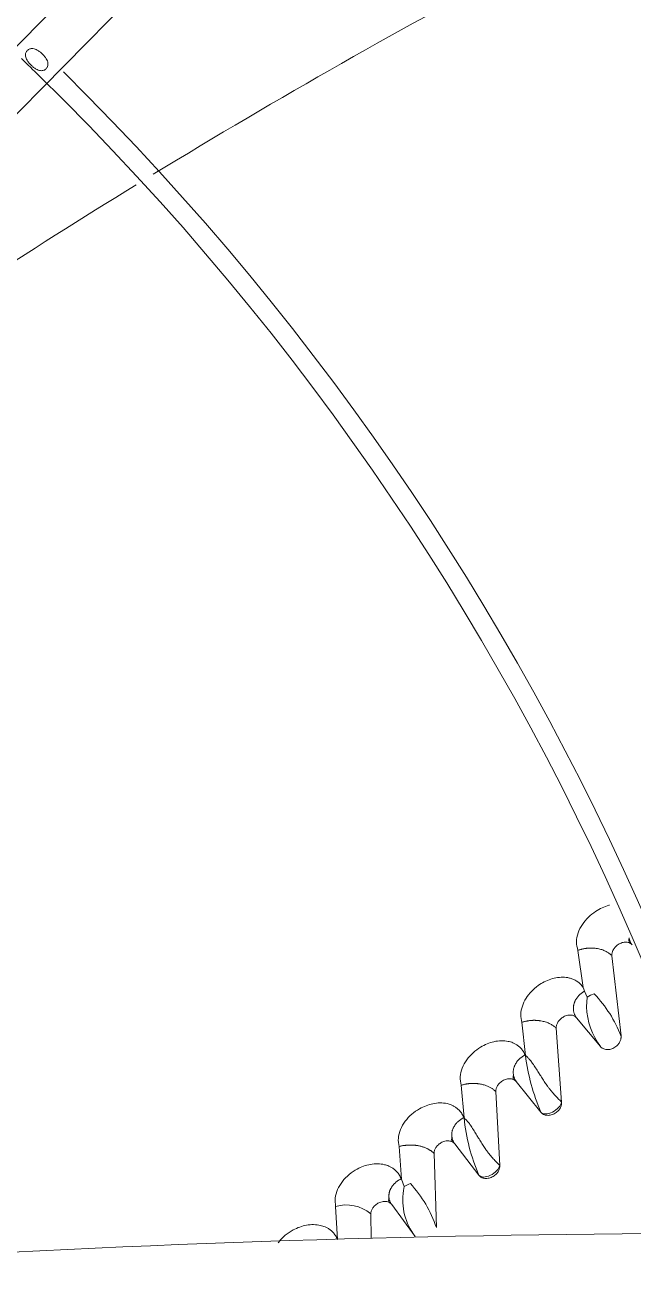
# Model space of a CAD drawing. Header units: millimetres. Extents: x 113490 to 142599, y -20467 to 115.
# Drawn here: x 135107.7 to 135184.6, y -10194.2 to -10037 of the extents above; entities that cross this region are included whole.
import ezdxf

# ---------------------------------------------------------------- set-up
doc = ezdxf.new("R2010")
doc.units = ezdxf.units.MM
doc.layers.add('DV3_0', color=7, linetype='Continuous')

msp = doc.modelspace()

# ---------------------------------------------------------------- linework, layer by layer
at = {"layer": 'DV3_0', "color": 7, "linetype": 'Continuous', "lineweight": 15}
for p, q in [((135183.36, -9961.9), (135030.62, -10116.79)), ((135034.94, -10120.95), (135187.66, -9966.08)), ((135177.63, -10154.07), (135178.3, -10158.75)), ((135181.94, -10154.75), (135183.09, -10164.89)), ((135178.79, -10159.97), (135178.46, -10159.22)), ((135179.24, -10159.75), (135179.71, -10159.58)), ((135178.74, -10161.21), (135178.79, -10159.97)), ((135178.79, -10159.97), (135179.24, -10159.75)), ((135180.5, -10166.23), (135177.46, -10162.59)), ((135170.55, -10163.16), (135171, -10167.35)), ((135174.89, -10163.92), (135175.57, -10173.27)), ((135171, -10167.35), (135170.95, -10167.28)), ((135162.85, -10171.12), (135163.23, -10175.25)), ((135167.25, -10171.93), (135167.74, -10181.28)), ((135172.96, -10174.54), (135169.84, -10170.65)), ((135163.23, -10175.25), (135163.2, -10175.21)), ((135155, -10178.88), (135155.3, -10183.01)), ((135159.43, -10179.75), (135159.73, -10189.1)), ((135165.1, -10182.49), (135162.05, -10178.53)), ((135155.3, -10183.01), (135155.27, -10182.97)), ((135155.64, -10183.94), (135155.3, -10183.01)), ((135155.56, -10184.44), (135155.64, -10183.94)), ((135155.64, -10183.94), (135155.99, -10183.75)), ((135155.99, -10183.75), (135156.26, -10183.62)), ((135156.26, -10183.62), (135156.44, -10183.55)), ((135157.05, -10190.26), (135154.08, -10186.21)), ((135146.98, -10186.44), (135147.21, -10190.61)), ((135151.43, -10187.38), (135151.46, -10190.48))]:
    msp.add_line(p, q, dxfattribs=at)
for centre, radius, start, end in [((134869.24, -10288.99), 551.5, 15.4775, 74.5225), ((135578.25, -10800.46), 872.22, 114.12782, 121.39321), ((134869.24, -10288.99), 343.5, 45.622, 46.146), ((134869.24, -10288.99), 346, 316.5062, 45.3204), ((134869.24, -10288.99), 343.5, 315.6512, 45.622), ((135578.25, -10800.46), 872.22, 121.56134, 127.88902), ((135185.09, -10152.78), 0.996, 164.4286, 200.7731), ((135172.67, -10160.95), 6.04, 16.651, 21.4082), ((135168.36, -10170.54), 15.77, 20.989, 44.0203), ((135187.15, -10161.08), 8.41, 180.9081, 217.7819), ((135197.09, -10164.11), 26.29, 187.0764, 203.3625), ((135170.33, -10170.09), 0.885, 161.2275, 200.8008), ((135188.82, -10172.51), 25.74, 186.1174, 202.8222), ((135162.5, -10177.97), 0.845, 159.536, 201.092), ((135163.06, -10185.62), 7.59, 171.042, 217.6939), ((135145.13, -10193.99), 15.39, 18.5208, 42.7185), ((135148.33, -10191.08), 4.83, 50.0895, 106.1879), ((135154.48, -10185.66), 0.795, 157.3992, 201.2102), ((135199.61, -12030.74), 1840.9, 90.07296, 93.56963)]:
    msp.add_arc(centre, radius, start, end, dxfattribs=at)
for points, knots in [([(135107.96, -10040.27), (135108.01, -10040.23), (135108.1, -10040.14), (135108.34, -10040.03), (135108.74, -10039.99), (135109.17, -10040.17), (135109.56, -10040.43), (135109.87, -10040.71), (135110.15, -10041.01), (135110.42, -10041.38), (135110.6, -10041.81), (135110.57, -10042.2), (135110.46, -10042.44), (135110.38, -10042.53), (135110.34, -10042.57)], [0, 0, 0, 0, 0.040471, 0.081926, 0.180876, 0.319892, 0.408079, 0.503208, 0.597701, 0.68481, 0.821378, 0.918632, 0.959731, 1, 1, 1, 1]), ([(135110.34, -10042.57), (135110.3, -10042.61), (135110.21, -10042.7), (135109.97, -10042.81), (135109.57, -10042.85), (135109.14, -10042.67), (135108.75, -10042.4), (135108.44, -10042.13), (135108.16, -10041.83), (135107.89, -10041.45), (135107.7, -10041.03), (135107.73, -10040.64), (135107.84, -10040.4), (135107.92, -10040.31), (135107.96, -10040.27)], [0, 0, 0, 0, 0.040443, 0.081793, 0.180216, 0.319289, 0.407802, 0.503208, 0.598506, 0.68594, 0.822069, 0.918689, 0.959722, 1, 1, 1, 1]), ([(135181.65, -10148.34), (135181.62, -10148.35), (135181.01, -10148.51), (135180.05, -10148.95), (135178.93, -10149.85), (135178.15, -10150.78), (135177.61, -10151.86), (135177.37, -10153.01), (135177.54, -10153.71), (135177.63, -10154.07)], [0.3922784, 0.3922784, 0.3922784, 0.3922784, 0.3989376, 0.5409153, 0.6281958, 0.718865, 0.8114508, 0.9049035, 1, 1, 1, 1]), ([(135184.49, -10153.36), (135184.48, -10153.34), (135184.44, -10153.3), (135184.38, -10153.25), (135184.32, -10153.2), (135184.25, -10153.16), (135184.14, -10153.1), (135183.98, -10153.05), (135183.75, -10153.02), (135183.5, -10153.03), (135183.15, -10153.1), (135182.73, -10153.31), (135182.38, -10153.61), (135182.18, -10153.88), (135182.07, -10154.06), (135182, -10154.25), (135181.95, -10154.42), (135181.93, -10154.59), (135181.94, -10154.7), (135181.94, -10154.75)], [0, 0, 0, 0, 0.024678, 0.049276, 0.073933, 0.098788, 0.123975, 0.189522, 0.256186, 0.326612, 0.39802, 0.544943, 0.686929, 0.745909, 0.804137, 0.854279, 0.903786, 0.952122, 1, 1, 1, 1]), ([(135184.11, -10152.47), (135184.12, -10152.51), (135184.13, -10152.58), (135184.16, -10152.7), (135184.2, -10152.81), (135184.24, -10152.93), (135184.29, -10153.04), (135184.35, -10153.15), (135184.42, -10153.26), (135184.47, -10153.33), (135184.49, -10153.36)], [0.7367221, 0.7367221, 0.7367221, 0.7367221, 0.7643288, 0.7978965, 0.8315165, 0.8651746, 0.8988591, 0.9325612, 0.9662753, 1, 1, 1, 1]), ([(135177.63, -10154.07), (135177.68, -10154.05), (135177.79, -10154.01), (135177.95, -10153.96), (135178.1, -10153.92), (135178.25, -10153.88), (135178.4, -10153.85), (135178.54, -10153.83), (135178.67, -10153.81), (135178.79, -10153.8), (135178.91, -10153.78), (135179.02, -10153.78), (135179.12, -10153.77), (135179.22, -10153.77), (135179.3, -10153.77), (135179.39, -10153.77), (135179.46, -10153.77), (135179.53, -10153.77), (135179.59, -10153.78), (135179.64, -10153.78), (135179.68, -10153.79), (135179.72, -10153.79), (135179.75, -10153.79), (135179.78, -10153.8), (135179.79, -10153.8), (135179.91, -10153.81), (135180.12, -10153.84), (135180.41, -10153.9), (135180.67, -10153.97), (135180.91, -10154.06), (135181.13, -10154.16), (135181.33, -10154.27), (135181.51, -10154.38), (135181.67, -10154.5), (135181.81, -10154.63), (135181.9, -10154.71), (135181.94, -10154.75)], [0, 0, 0, 0, 0.034452, 0.067384, 0.098837, 0.12884, 0.157416, 0.18458, 0.210346, 0.234722, 0.257714, 0.279327, 0.299562, 0.318421, 0.335903, 0.352008, 0.366734, 0.380078, 0.392038, 0.402612, 0.411796, 0.419587, 0.425984, 0.430984, 0.434584, 0.436784, 0.502175, 0.565322, 0.626349, 0.685335, 0.742342, 0.797432, 0.850666, 0.902117, 0.951866, 1, 1, 1, 1]), ([(135178.3, -10158.75), (135178.19, -10158.61), (135177.99, -10158.34), (135177.61, -10158.02), (135177.21, -10157.78), (135176.78, -10157.61), (135176.36, -10157.51), (135175.52, -10157.41), (135174.19, -10157.6), (135172.76, -10158.34), (135171.73, -10159.23), (135171.04, -10160.11), (135170.56, -10161.11), (135170.34, -10162.18), (135170.48, -10162.83), (135170.55, -10163.16)], [0, 0, 0, 0, 0.049007, 0.095446, 0.139468, 0.181114, 0.22038, 0.257178, 0.405723, 0.54922, 0.63594, 0.72517, 0.815746, 0.907169, 1, 1, 1, 1]), ([(135178.46, -10159.22), (135178.42, -10159.24), (135178.33, -10159.29), (135178.22, -10159.37), (135178.1, -10159.46), (135177.99, -10159.54), (135177.89, -10159.64), (135177.79, -10159.73), (135177.69, -10159.83), (135177.61, -10159.94), (135177.53, -10160.05), (135177.45, -10160.16), (135177.38, -10160.27), (135177.32, -10160.38), (135177.26, -10160.5), (135177.21, -10160.62), (135177.17, -10160.74), (135177.13, -10160.86), (135177.1, -10160.98), (135177.08, -10161.1), (135177.07, -10161.22), (135177.06, -10161.34), (135177.06, -10161.47), (135177.07, -10161.59), (135177.08, -10161.71), (135177.11, -10161.82), (135177.13, -10161.94), (135177.17, -10162.06), (135177.21, -10162.17), (135177.26, -10162.28), (135177.32, -10162.38), (135177.38, -10162.49), (135177.43, -10162.56), (135177.46, -10162.59)], [0, 0, 0, 0, 0.030377, 0.060748, 0.091153, 0.121627, 0.152197, 0.182886, 0.213712, 0.244687, 0.275822, 0.307124, 0.338597, 0.370244, 0.402069, 0.434073, 0.466259, 0.49863, 0.531186, 0.563923, 0.596832, 0.6299, 0.663115, 0.69646, 0.729919, 0.763477, 0.797117, 0.830824, 0.864585, 0.89839, 0.93223, 0.9661, 1, 1, 1, 1]), ([(135177.46, -10162.59), (135177.43, -10162.56), (135177.39, -10162.52), (135177.32, -10162.45), (135177.23, -10162.4), (135177.11, -10162.33), (135176.94, -10162.27), (135176.71, -10162.24), (135176.47, -10162.25), (135176.12, -10162.32), (135175.71, -10162.51), (135175.36, -10162.81), (135175.15, -10163.06), (135175.05, -10163.24), (135174.97, -10163.42), (135174.92, -10163.59), (135174.89, -10163.76), (135174.89, -10163.87), (135174.89, -10163.92)], [0, 0, 0, 0, 0.031145, 0.062218, 0.093482, 0.125195, 0.191206, 0.258243, 0.328679, 0.399965, 0.545868, 0.68677, 0.745639, 0.803769, 0.854012, 0.903665, 0.952, 1, 1, 1, 1]), ([(135170.55, -10163.16), (135170.6, -10163.14), (135170.71, -10163.11), (135170.88, -10163.06), (135171.04, -10163.03), (135171.2, -10163), (135171.35, -10162.97), (135171.49, -10162.95), (135171.62, -10162.94), (135171.75, -10162.92), (135171.87, -10162.92), (135171.99, -10162.91), (135172.09, -10162.91), (135172.19, -10162.91), (135172.28, -10162.91), (135172.37, -10162.92), (135172.44, -10162.92), (135172.51, -10162.93), (135172.57, -10162.93), (135172.63, -10162.94), (135172.67, -10162.94), (135172.71, -10162.95), (135172.74, -10162.95), (135172.77, -10162.96), (135172.79, -10162.96), (135172.9, -10162.97), (135173.1, -10163.01), (135173.38, -10163.07), (135173.64, -10163.15), (135173.88, -10163.24), (135174.1, -10163.34), (135174.29, -10163.45), (135174.47, -10163.56), (135174.63, -10163.68), (135174.77, -10163.8), (135174.85, -10163.88), (135174.89, -10163.92)], [0, 0, 0, 0, 0.035479, 0.069398, 0.101793, 0.132694, 0.162122, 0.190094, 0.21662, 0.241709, 0.265367, 0.287598, 0.308404, 0.327787, 0.345745, 0.36228, 0.377388, 0.391068, 0.403318, 0.414135, 0.423517, 0.431461, 0.437964, 0.443025, 0.446641, 0.448812, 0.512732, 0.574463, 0.634121, 0.691792, 0.747544, 0.801444, 0.853561, 0.903971, 0.952755, 1, 1, 1, 1]), ([(135170.95, -10167.28), (135170.88, -10167.12), (135170.73, -10166.82), (135170.43, -10166.44), (135170.1, -10166.14), (135169.76, -10165.91), (135169.43, -10165.75), (135169.11, -10165.64), (135168.35, -10165.45), (135167.03, -10165.49), (135165.49, -10166.13), (135164.34, -10166.98), (135163.53, -10167.89), (135162.95, -10168.94), (135162.67, -10170.07), (135162.79, -10170.77), (135162.85, -10171.12)], [0, 0, 0, 0, 0.047036, 0.090401, 0.130202, 0.166503, 0.199277, 0.228461, 0.253972, 0.401518, 0.541059, 0.630182, 0.721571, 0.813945, 0.906561, 1, 1, 1, 1]), ([(135183.09, -10164.89), (135183.09, -10164.92), (135183.1, -10164.99), (135183.1, -10165.08), (135183.09, -10165.18), (135183.07, -10165.29), (135183.03, -10165.44), (135182.93, -10165.68), (135182.77, -10165.93), (135182.54, -10166.16), (135182.32, -10166.33), (135182.07, -10166.46), (135181.81, -10166.56), (135181.54, -10166.61), (135181.29, -10166.61), (135181.04, -10166.57), (135180.85, -10166.5), (135180.7, -10166.42), (135180.59, -10166.34), (135180.53, -10166.27), (135180.5, -10166.23)], [0, 0, 0, 0, 0.028178, 0.055352, 0.08164, 0.107171, 0.153927, 0.201767, 0.313928, 0.380235, 0.452708, 0.523632, 0.595246, 0.666832, 0.737628, 0.806405, 0.87473, 0.917481, 0.959025, 1, 1, 1, 1]), ([(135170.95, -10167.28), (135170.91, -10167.31), (135170.82, -10167.35), (135170.7, -10167.43), (135170.58, -10167.51), (135170.46, -10167.6), (135170.35, -10167.69), (135170.24, -10167.78), (135170.14, -10167.88), (135170.05, -10167.99), (135169.96, -10168.09), (135169.88, -10168.2), (135169.81, -10168.32), (135169.74, -10168.43), (135169.68, -10168.55), (135169.62, -10168.67), (135169.58, -10168.79), (135169.54, -10168.91), (135169.5, -10169.03), (135169.48, -10169.15), (135169.46, -10169.28), (135169.45, -10169.4), (135169.45, -10169.52), (135169.46, -10169.64), (135169.47, -10169.76), (135169.49, -10169.88), (135169.52, -10170), (135169.55, -10170.11), (135169.59, -10170.23), (135169.64, -10170.34), (135169.7, -10170.45), (135169.77, -10170.55), (135169.81, -10170.62), (135169.84, -10170.65)], [0, 0, 0, 0, 0.03062, 0.061208, 0.091809, 0.122459, 0.153186, 0.184014, 0.214963, 0.246044, 0.277269, 0.308645, 0.340177, 0.371867, 0.403719, 0.435736, 0.46792, 0.500276, 0.532804, 0.565501, 0.598358, 0.631363, 0.664502, 0.69776, 0.73112, 0.764565, 0.798081, 0.831652, 0.865266, 0.898913, 0.932586, 0.966281, 1, 1, 1, 1]), ([(135171, -10167.35), (135171.04, -10167.38), (135171.12, -10167.45), (135171.24, -10167.56), (135171.36, -10167.68), (135171.47, -10167.81), (135171.66, -10168.03), (135171.94, -10168.4), (135172.28, -10168.93), (135172.62, -10169.46), (135172.89, -10169.89), (135173.15, -10170.31), (135173.43, -10170.74), (135173.74, -10171.18), (135174, -10171.52), (135174.22, -10171.79), (135174.43, -10172.05), (135174.65, -10172.29), (135174.85, -10172.51), (135175.05, -10172.72), (135175.24, -10172.92), (135175.42, -10173.1), (135175.52, -10173.21), (135175.57, -10173.27)], [0, 0, 0, 0, 0.022443, 0.045639, 0.06962, 0.094413, 0.12004, 0.191521, 0.285248, 0.377064, 0.444002, 0.485838, 0.570203, 0.643535, 0.688385, 0.731167, 0.772156, 0.811664, 0.850038, 0.887652, 0.924906, 0.962214, 1, 1, 1, 1]), ([(135169.84, -10170.65), (135169.82, -10170.63), (135169.78, -10170.58), (135169.7, -10170.51), (135169.62, -10170.46), (135169.5, -10170.39), (135169.33, -10170.33), (135169.1, -10170.29), (135168.86, -10170.29), (135168.51, -10170.36), (135168.09, -10170.54), (135167.74, -10170.82), (135167.53, -10171.08), (135167.42, -10171.25), (135167.33, -10171.43), (135167.28, -10171.6), (135167.25, -10171.77), (135167.25, -10171.88), (135167.25, -10171.93)], [0, 0, 0, 0, 0.031241, 0.062418, 0.093791, 0.125616, 0.19178, 0.258934, 0.329339, 0.400547, 0.545932, 0.686248, 0.74507, 0.803167, 0.853519, 0.903304, 0.951794, 1, 1, 1, 1]), ([(135162.85, -10171.12), (135162.91, -10171.1), (135163.01, -10171.07), (135163.18, -10171.03), (135163.33, -10171), (135163.48, -10170.97), (135163.63, -10170.95), (135163.77, -10170.93), (135163.9, -10170.91), (135164.03, -10170.9), (135164.15, -10170.9), (135164.27, -10170.89), (135164.37, -10170.89), (135164.47, -10170.89), (135164.57, -10170.89), (135164.65, -10170.9), (135164.73, -10170.9), (135164.8, -10170.91), (135164.87, -10170.91), (135164.93, -10170.92), (135164.98, -10170.93), (135165.03, -10170.93), (135165.07, -10170.94), (135165.1, -10170.94), (135165.13, -10170.95), (135165.15, -10170.95), (135165.16, -10170.95), (135165.25, -10170.97), (135165.42, -10171), (135165.66, -10171.05), (135165.88, -10171.12), (135166.09, -10171.19), (135166.28, -10171.27), (135166.46, -10171.35), (135166.62, -10171.44), (135166.77, -10171.53), (135166.91, -10171.63), (135167.03, -10171.73), (135167.14, -10171.83), (135167.21, -10171.9), (135167.25, -10171.93)], [0, 0, 0, 0, 0.033907, 0.066422, 0.097575, 0.127386, 0.155873, 0.183049, 0.208925, 0.233507, 0.256801, 0.278813, 0.299544, 0.318996, 0.337171, 0.354069, 0.369688, 0.384029, 0.39709, 0.408869, 0.419364, 0.428572, 0.436492, 0.443121, 0.448458, 0.4525, 0.455247, 0.456697, 0.509325, 0.560446, 0.61013, 0.658427, 0.705382, 0.751036, 0.795428, 0.8386, 0.880596, 0.921463, 0.961247, 1, 1, 1, 1]), ([(135163.2, -10175.21), (135163.13, -10175.04), (135162.98, -10174.73), (135162.68, -10174.33), (135162.35, -10174.03), (135162.01, -10173.8), (135161.68, -10173.64), (135161.37, -10173.52), (135160.62, -10173.32), (135159.31, -10173.33), (135157.75, -10173.94), (135156.58, -10174.76), (135155.74, -10175.66), (135155.15, -10176.7), (135154.84, -10177.83), (135154.94, -10178.53), (135155, -10178.88)], [0, 0, 0, 0, 0.048342, 0.092635, 0.132982, 0.169436, 0.201959, 0.230483, 0.25492, 0.402152, 0.540605, 0.6308, 0.722713, 0.815102, 0.90736, 1, 1, 1, 1]), ([(135175.57, -10173.27), (135175.57, -10173.3), (135175.58, -10173.35), (135175.57, -10173.44), (135175.57, -10173.52), (135175.55, -10173.64), (135175.51, -10173.78), (135175.43, -10173.96), (135175.32, -10174.14), (135175.12, -10174.4), (135174.85, -10174.63), (135174.53, -10174.8), (135174.27, -10174.88), (135174, -10174.93), (135173.74, -10174.93), (135173.5, -10174.89), (135173.31, -10174.82), (135173.16, -10174.73), (135173.05, -10174.64), (135172.99, -10174.57), (135172.96, -10174.54)], [0, 0, 0, 0, 0.024042, 0.048168, 0.072506, 0.097179, 0.146572, 0.196318, 0.25187, 0.30816, 0.446127, 0.517252, 0.58906, 0.661781, 0.733631, 0.802402, 0.870886, 0.914714, 0.957535, 1, 1, 1, 1]), ([(135175.57, -10173.27), (135175.53, -10173.46), (135175.4, -10173.7), (135174.98, -10174.14), (135174.7, -10174.36), (135174.12, -10174.66), (135173.81, -10174.75), (135173.29, -10174.76), (135173.08, -10174.69), (135172.96, -10174.54)], [0, 0, 0, 0, 0.25, 0.25, 0.5, 0.5, 0.75, 0.75, 1, 1, 1, 1]), ([(135163.2, -10175.21), (135163.16, -10175.23), (135163.07, -10175.28), (135162.94, -10175.35), (135162.82, -10175.43), (135162.7, -10175.52), (135162.59, -10175.6), (135162.48, -10175.7), (135162.38, -10175.8), (135162.29, -10175.9), (135162.2, -10176), (135162.12, -10176.11), (135162.04, -10176.22), (135161.97, -10176.33), (135161.91, -10176.45), (135161.85, -10176.57), (135161.8, -10176.68), (135161.76, -10176.8), (135161.73, -10176.92), (135161.7, -10177.05), (135161.68, -10177.17), (135161.67, -10177.29), (135161.67, -10177.41), (135161.67, -10177.53), (135161.69, -10177.65), (135161.7, -10177.77), (135161.73, -10177.88), (135161.77, -10178), (135161.81, -10178.11), (135161.86, -10178.22), (135161.91, -10178.32), (135161.98, -10178.43), (135162.02, -10178.49), (135162.05, -10178.53)], [0, 0, 0, 0, 0.030718, 0.061403, 0.092096, 0.122834, 0.153646, 0.184553, 0.215574, 0.246721, 0.278005, 0.309431, 0.341004, 0.372728, 0.404604, 0.436635, 0.468824, 0.501175, 0.53369, 0.566365, 0.599192, 0.632159, 0.665253, 0.698458, 0.731759, 0.76514, 0.798585, 0.83208, 0.865614, 0.899177, 0.932763, 0.966369, 1, 1, 1, 1]), ([(135163.23, -10175.25), (135163.27, -10175.28), (135163.35, -10175.35), (135163.46, -10175.47), (135163.58, -10175.59), (135163.7, -10175.73), (135163.89, -10175.95), (135164.16, -10176.34), (135164.5, -10176.88), (135164.83, -10177.42), (135165.09, -10177.86), (135165.35, -10178.29), (135165.63, -10178.73), (135165.93, -10179.18), (135166.19, -10179.52), (135166.4, -10179.8), (135166.61, -10180.05), (135166.82, -10180.29), (135167.03, -10180.52), (135167.22, -10180.73), (135167.41, -10180.93), (135167.59, -10181.11), (135167.69, -10181.22), (135167.74, -10181.28)], [0, 0, 0, 0, 0.022637, 0.046049, 0.070267, 0.095318, 0.121227, 0.193346, 0.288378, 0.379765, 0.446996, 0.489882, 0.574046, 0.64723, 0.691817, 0.734288, 0.774921, 0.814029, 0.851965, 0.889113, 0.925882, 0.962699, 1, 1, 1, 1]), ([(135162.05, -10178.53), (135162.03, -10178.51), (135162, -10178.47), (135161.94, -10178.41), (135161.88, -10178.36), (135161.82, -10178.31), (135161.71, -10178.25), (135161.54, -10178.19), (135161.32, -10178.15), (135161.07, -10178.15), (135160.73, -10178.2), (135160.3, -10178.37), (135159.94, -10178.65), (135159.73, -10178.9), (135159.61, -10179.07), (135159.52, -10179.25), (135159.47, -10179.42), (135159.43, -10179.59), (135159.43, -10179.7), (135159.43, -10179.75)], [0, 0, 0, 0, 0.025093, 0.050113, 0.075192, 0.100464, 0.126059, 0.192379, 0.259662, 0.330051, 0.401197, 0.546082, 0.685809, 0.744576, 0.802632, 0.853069, 0.902965, 0.951658, 1, 1, 1, 1]), ([(135155, -10178.88), (135155.05, -10178.86), (135155.16, -10178.83), (135155.33, -10178.79), (135155.49, -10178.76), (135155.65, -10178.74), (135155.8, -10178.72), (135155.95, -10178.7), (135156.09, -10178.69), (135156.22, -10178.68), (135156.34, -10178.68), (135156.46, -10178.68), (135156.57, -10178.68), (135156.67, -10178.68), (135156.77, -10178.68), (135156.85, -10178.69), (135156.93, -10178.7), (135157.01, -10178.7), (135157.07, -10178.71), (135157.13, -10178.72), (135157.19, -10178.73), (135157.23, -10178.73), (135157.27, -10178.74), (135157.3, -10178.74), (135157.33, -10178.75), (135157.34, -10178.75), (135157.36, -10178.75), (135157.43, -10178.77), (135157.56, -10178.79), (135157.76, -10178.84), (135157.94, -10178.89), (135158.11, -10178.94), (135158.27, -10179), (135158.43, -10179.07), (135158.57, -10179.13), (135158.71, -10179.2), (135158.83, -10179.28), (135158.95, -10179.35), (135159.06, -10179.43), (135159.16, -10179.51), (135159.26, -10179.59), (135159.35, -10179.67), (135159.4, -10179.72), (135159.43, -10179.75)], [0, 0, 0, 0, 0.034846, 0.068249, 0.100236, 0.130829, 0.160043, 0.18789, 0.214382, 0.239524, 0.263322, 0.285781, 0.306904, 0.326692, 0.345148, 0.36227, 0.378058, 0.392512, 0.40563, 0.41741, 0.42785, 0.436947, 0.444699, 0.451105, 0.456161, 0.459868, 0.462222, 0.463225, 0.504898, 0.545618, 0.585421, 0.624335, 0.662384, 0.69959, 0.735973, 0.771553, 0.806353, 0.840393, 0.873695, 0.906283, 0.93818, 0.969411, 1, 1, 1, 1]), ([(135155.27, -10182.97), (135155.19, -10182.79), (135155.05, -10182.46), (135154.74, -10182.06), (135154.41, -10181.75), (135154.07, -10181.51), (135153.74, -10181.35), (135153.44, -10181.24), (135152.71, -10181.03), (135151.41, -10181), (135149.85, -10181.57), (135148.66, -10182.37), (135147.8, -10183.26), (135147.18, -10184.29), (135146.86, -10185.4), (135146.94, -10186.09), (135146.98, -10186.44)], [0, 0, 0, 0, 0.050082, 0.095597, 0.136643, 0.173258, 0.205394, 0.23297, 0.255894, 0.402955, 0.54033, 0.631502, 0.723885, 0.816264, 0.908157, 1, 1, 1, 1]), ([(135167.74, -10181.28), (135167.74, -10181.3), (135167.74, -10181.36), (135167.74, -10181.44), (135167.73, -10181.53), (135167.71, -10181.65), (135167.66, -10181.79), (135167.58, -10181.97), (135167.47, -10182.15), (135167.27, -10182.4), (135166.99, -10182.62), (135166.66, -10182.78), (135166.4, -10182.87), (135166.13, -10182.91), (135165.87, -10182.9), (135165.63, -10182.86), (135165.44, -10182.78), (135165.29, -10182.69), (135165.19, -10182.6), (135165.13, -10182.53), (135165.1, -10182.49)], [0, 0, 0, 0, 0.02414, 0.048356, 0.072777, 0.09753, 0.147047, 0.196896, 0.252432, 0.308704, 0.446138, 0.517004, 0.588587, 0.66122, 0.733031, 0.801899, 0.870513, 0.914469, 0.957415, 1, 1, 1, 1]), ([(135167.74, -10181.28), (135167.7, -10181.47), (135167.55, -10181.71), (135167.13, -10182.15), (135166.85, -10182.36), (135166.26, -10182.66), (135165.95, -10182.74), (135165.43, -10182.73), (135165.22, -10182.65), (135165.1, -10182.49)], [0, 0, 0, 0, 0.25, 0.25, 0.5, 0.5, 0.75, 0.75, 1, 1, 1, 1]), ([(135155.27, -10182.97), (135155.22, -10182.99), (135155.13, -10183.03), (135155.01, -10183.1), (135154.88, -10183.18), (135154.77, -10183.26), (135154.65, -10183.35), (135154.55, -10183.44), (135154.44, -10183.54), (135154.35, -10183.63), (135154.26, -10183.74), (135154.17, -10183.84), (135154.1, -10183.95), (135154.03, -10184.06), (135153.96, -10184.17), (135153.9, -10184.29), (135153.85, -10184.4), (135153.81, -10184.52), (135153.78, -10184.64), (135153.75, -10184.76), (135153.73, -10184.88), (135153.72, -10185), (135153.71, -10185.12), (135153.72, -10185.23), (135153.73, -10185.35), (135153.74, -10185.47), (135153.77, -10185.58), (135153.8, -10185.69), (135153.84, -10185.8), (135153.89, -10185.91), (135153.95, -10186.01), (135154.01, -10186.12), (135154.06, -10186.18), (135154.08, -10186.21)], [0, 0, 0, 0, 0.030834, 0.06163, 0.092431, 0.123271, 0.154179, 0.185176, 0.21628, 0.247503, 0.278854, 0.310338, 0.34196, 0.373722, 0.405626, 0.437675, 0.46987, 0.502218, 0.534719, 0.567371, 0.600164, 0.63309, 0.666133, 0.699279, 0.732513, 0.765819, 0.799183, 0.83259, 0.866029, 0.899493, 0.932975, 0.966476, 1, 1, 1, 1]), ([(135154.08, -10186.21), (135154.07, -10186.19), (135154.03, -10186.15), (135153.98, -10186.09), (135153.92, -10186.04), (135153.85, -10186), (135153.74, -10185.93), (135153.58, -10185.86), (135153.36, -10185.82), (135153.11, -10185.81), (135152.76, -10185.86), (135152.33, -10186.02), (135151.97, -10186.29), (135151.75, -10186.53), (135151.63, -10186.71), (135151.54, -10186.88), (135151.48, -10187.05), (135151.44, -10187.21), (135151.43, -10187.32), (135151.43, -10187.38)], [0, 0, 0, 0, 0.025189, 0.050309, 0.075492, 0.100872, 0.126577, 0.193176, 0.260708, 0.331221, 0.402449, 0.547104, 0.686372, 0.745093, 0.803111, 0.853656, 0.903699, 0.951909, 1, 1, 1, 1]), ([(135147.21, -10190.61), (135147.13, -10190.44), (135146.98, -10190.13), (135146.67, -10189.74), (135146.34, -10189.43), (135146, -10189.2), (135145.66, -10189.04), (135145.36, -10188.92), (135144.61, -10188.72), (135143.32, -10188.7), (135141.76, -10189.27), (135140.58, -10190.06), (135140, -10190.67), (135139.74, -10191.01), (135139.72, -10191.03)], [0, 0, 0, 0, 0.0490666, 0.0940134, 0.1349349, 0.1718575, 0.2047466, 0.2335374, 0.2581546, 0.405206, 0.5421819, 0.6340491, 0.7264807, 0.7333958, 0.7333958, 0.7333958, 0.7333958])]:
    msp.add_open_spline(points, degree=3, knots=knots, dxfattribs=at)

doc.saveas('drawing.dxf')
